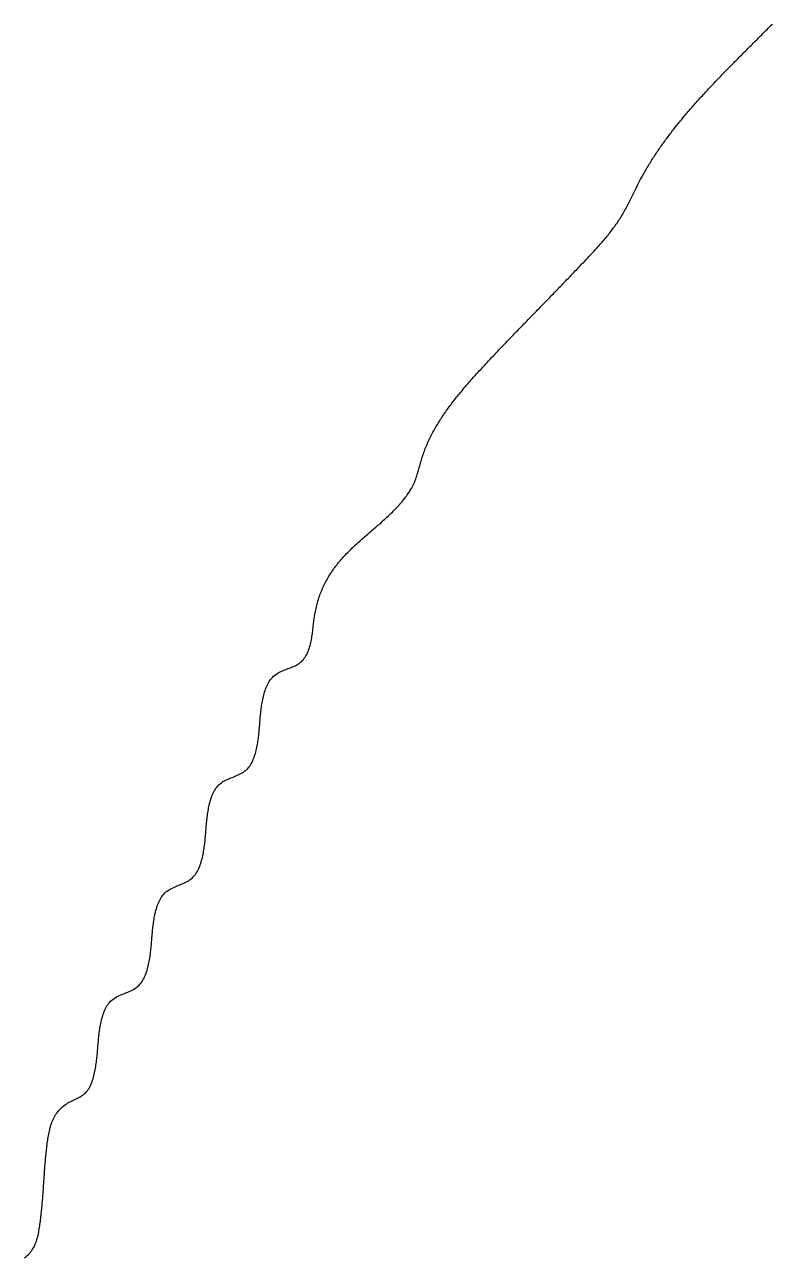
# Model space of a CAD drawing. Extents: x 40 to 225, y 4 to 261.
# Drawn here: x 43.08 to 52.85, y 164.83 to 180.92 of the extents above; entities that cross this region are included whole.
import ezdxf

# ---------------------------------------------------------------- set-up
doc = ezdxf.new("R2010")
doc.units = 0
doc.layers.get('0').update_dxf_attribs({"linetype": 'CONTINUOUS'})

msp = doc.modelspace()

# ---------------------------------------------------------------- linework, layer by layer
at = {"color": 7}
msp.add_polyline3d([(43.0806, 164.819, 0), (43.0959, 164.832, 0), (43.1106, 164.845, 0), (43.1248, 164.858, 0), (43.1383, 164.872, 0), (43.1512, 164.886, 0), (43.1632, 164.901, 0), (43.1745, 164.916, 0), (43.1849, 164.932, 0), (43.1947, 164.949, 0), (43.2038, 164.966, 0), (43.2122, 164.983, 0), (43.22, 165.001, 0), (43.2272, 165.019, 0), (43.2339, 165.038, 0), (43.2401, 165.057, 0), (43.2457, 165.076, 0), (43.251, 165.096, 0), (43.2558, 165.115, 0), (43.2602, 165.135, 0), (43.2643, 165.155, 0), (43.2681, 165.176, 0), (43.2717, 165.196, 0), (43.2749, 165.216, 0), (43.278, 165.236, 0), (43.2809, 165.257, 0), (43.2837, 165.277, 0), (43.2864, 165.297, 0), (43.289, 165.317, 0), (43.2915, 165.337, 0), (43.2938, 165.357, 0), (43.2961, 165.377, 0), (43.2984, 165.397, 0), (43.3005, 165.417, 0), (43.3025, 165.437, 0), (43.3045, 165.457, 0), (43.3064, 165.476, 0), (43.3082, 165.496, 0), (43.31, 165.515, 0), (43.3117, 165.535, 0), (43.3134, 165.554, 0), (43.315, 165.574, 0), (43.3165, 165.593, 0), (43.3181, 165.613, 0), (43.3195, 165.632, 0), (43.321, 165.652, 0), (43.3224, 165.671, 0), (43.3237, 165.69, 0), (43.3251, 165.71, 0), (43.3264, 165.729, 0), (43.3277, 165.748, 0), (43.329, 165.768, 0), (43.3302, 165.787, 0), (43.3315, 165.806, 0), (43.3328, 165.826, 0), (43.334, 165.845, 0), (43.3353, 165.865, 0), (43.3366, 165.884, 0), (43.3379, 165.903, 0), (43.3392, 165.923, 0), (43.3405, 165.942, 0), (43.3419, 165.962, 0), (43.3433, 165.981, 0), (43.3447, 166, 0), (43.3462, 166.02, 0), (43.3478, 166.039, 0), (43.3493, 166.059, 0), (43.351, 166.079, 0), (43.3527, 166.098, 0), (43.3544, 166.118, 0), (43.3563, 166.137, 0), (43.3582, 166.157, 0), (43.3601, 166.177, 0), (43.3622, 166.197, 0), (43.3644, 166.216, 0), (43.3666, 166.236, 0), (43.369, 166.256, 0), (43.3714, 166.276, 0), (43.374, 166.296, 0), (43.3766, 166.316, 0), (43.3794, 166.336, 0), (43.3823, 166.356, 0), (43.3854, 166.376, 0), (43.3886, 166.396, 0), (43.3921, 166.416, 0), (43.3957, 166.436, 0), (43.3997, 166.456, 0), (43.404, 166.476, 0), (43.4085, 166.496, 0), (43.4135, 166.515, 0), (43.4189, 166.535, 0), (43.4246, 166.554, 0), (43.4309, 166.573, 0), (43.4376, 166.591, 0), (43.4448, 166.609, 0), (43.4526, 166.627, 0), (43.461, 166.645, 0), (43.47, 166.662, 0), (43.4796, 166.679, 0), (43.4899, 166.695, 0), (43.501, 166.711, 0), (43.5127, 166.727, 0), (43.5252, 166.742, 0), (43.5383, 166.756, 0), (43.5522, 166.77, 0), (43.5666, 166.784, 0), (43.5816, 166.796, 0), (43.5972, 166.809, 0), (43.6133, 166.821, 0), (43.6298, 166.832, 0), (43.6468, 166.843, 0), (43.6642, 166.853, 0), (43.6819, 166.863, 0), (43.6999, 166.872, 0), (43.7182, 166.881, 0), (43.7365, 166.889, 0), (43.7548, 166.898, 0), (43.7728, 166.906, 0), (43.7906, 166.915, 0), (43.8079, 166.924, 0), (43.8247, 166.934, 0), (43.8408, 166.944, 0), (43.8561, 166.956, 0), (43.8704, 166.968, 0), (43.8837, 166.982, 0), (43.8962, 166.996, 0), (43.9077, 167.012, 0), (43.9184, 167.028, 0), (43.9284, 167.045, 0), (43.9375, 167.063, 0), (43.946, 167.081, 0), (43.9538, 167.1, 0), (43.9611, 167.119, 0), (43.9677, 167.139, 0), (43.9739, 167.158, 0), (43.9795, 167.178, 0), (43.9848, 167.198, 0), (43.9897, 167.218, 0), (43.9942, 167.238, 0), (43.9984, 167.258, 0), (44.0023, 167.278, 0), (44.0059, 167.297, 0), (44.0092, 167.317, 0), (44.0123, 167.337, 0), (44.0152, 167.356, 0), (44.0179, 167.376, 0), (44.0203, 167.395, 0), (44.0226, 167.415, 0), (44.0248, 167.434, 0), (44.0268, 167.453, 0), (44.0287, 167.473, 0), (44.0304, 167.492, 0), (44.0322, 167.511, 0), (44.0338, 167.531, 0), (44.0354, 167.55, 0), (44.037, 167.569, 0), (44.0386, 167.589, 0), (44.0402, 167.608, 0), (44.0418, 167.627, 0), (44.0435, 167.647, 0), (44.0453, 167.666, 0), (44.0471, 167.686, 0), (44.0491, 167.705, 0), (44.0512, 167.724, 0), (44.0535, 167.744, 0), (44.0559, 167.763, 0), (44.0586, 167.783, 0), (44.0615, 167.802, 0), (44.0646, 167.822, 0), (44.0679, 167.842, 0), (44.0715, 167.861, 0), (44.0755, 167.881, 0), (44.0797, 167.901, 0), (44.0843, 167.921, 0), (44.0893, 167.94, 0), (44.0946, 167.96, 0), (44.1004, 167.98, 0), (44.1066, 168, 0), (44.1134, 168.019, 0), (44.1207, 168.038, 0), (44.1286, 168.057, 0), (44.1371, 168.075, 0), (44.1463, 168.092, 0), (44.1563, 168.11, 0), (44.1669, 168.126, 0), (44.1783, 168.142, 0), (44.1906, 168.156, 0), (44.2037, 168.17, 0), (44.2178, 168.183, 0), (44.2327, 168.195, 0), (44.2484, 168.206, 0), (44.2648, 168.217, 0), (44.2819, 168.227, 0), (44.2994, 168.236, 0), (44.3175, 168.244, 0), (44.3358, 168.253, 0), (44.3545, 168.26, 0), (44.3733, 168.268, 0), (44.3921, 168.276, 0), (44.411, 168.284, 0), (44.4298, 168.291, 0), (44.4483, 168.3, 0), (44.4666, 168.308, 0), (44.4845, 168.317, 0), (44.502, 168.326, 0), (44.5189, 168.336, 0), (44.5352, 168.346, 0), (44.5507, 168.358, 0), (44.5654, 168.37, 0), (44.5792, 168.383, 0), (44.5921, 168.397, 0), (44.6042, 168.412, 0), (44.6154, 168.428, 0), (44.6258, 168.445, 0), (44.6356, 168.462, 0), (44.6446, 168.48, 0), (44.653, 168.498, 0), (44.6607, 168.517, 0), (44.6679, 168.536, 0), (44.6745, 168.555, 0), (44.6806, 168.575, 0), (44.6863, 168.595, 0), (44.6916, 168.615, 0), (44.6964, 168.634, 0), (44.7009, 168.654, 0), (44.7051, 168.674, 0), (44.709, 168.693, 0), (44.7126, 168.713, 0), (44.7159, 168.733, 0), (44.7189, 168.752, 0), (44.7217, 168.772, 0), (44.7243, 168.791, 0), (44.7267, 168.811, 0), (44.729, 168.83, 0), (44.731, 168.85, 0), (44.733, 168.869, 0), (44.7348, 168.889, 0), (44.7366, 168.908, 0), (44.7382, 168.927, 0), (44.7398, 168.947, 0), (44.7414, 168.966, 0), (44.743, 168.985, 0), (44.7445, 169.005, 0), (44.7461, 169.024, 0), (44.7477, 169.044, 0), (44.7494, 169.063, 0), (44.7512, 169.082, 0), (44.7531, 169.102, 0), (44.7551, 169.121, 0), (44.7573, 169.141, 0), (44.7596, 169.16, 0), (44.7621, 169.18, 0), (44.7648, 169.199, 0), (44.7677, 169.219, 0), (44.7709, 169.238, 0), (44.7743, 169.258, 0), (44.7781, 169.278, 0), (44.7821, 169.297, 0), (44.7864, 169.317, 0), (44.7911, 169.337, 0), (44.7962, 169.357, 0), (44.8016, 169.376, 0), (44.8075, 169.396, 0), (44.8139, 169.416, 0), (44.8208, 169.435, 0), (44.8282, 169.454, 0), (44.8363, 169.472, 0), (44.845, 169.49, 0), (44.8544, 169.508, 0), (44.8644, 169.525, 0), (44.8753, 169.541, 0), (44.8869, 169.557, 0), (44.8994, 169.571, 0), (44.9128, 169.585, 0), (44.927, 169.598, 0), (44.9422, 169.609, 0), (44.9581, 169.62, 0), (44.9747, 169.63, 0), (44.9918, 169.64, 0), (45.0095, 169.649, 0), (45.0277, 169.658, 0), (45.0461, 169.666, 0), (45.0648, 169.674, 0), (45.0836, 169.681, 0), (45.1025, 169.689, 0), (45.1213, 169.697, 0), (45.1401, 169.705, 0), (45.1586, 169.713, 0), (45.1768, 169.721, 0), (45.1946, 169.73, 0), (45.2119, 169.739, 0), (45.2287, 169.749, 0), (45.2447, 169.76, 0), (45.2601, 169.772, 0), (45.2745, 169.784, 0), (45.2881, 169.798, 0), (45.3008, 169.812, 0), (45.3126, 169.827, 0), (45.3237, 169.843, 0), (45.3339, 169.86, 0), (45.3435, 169.878, 0), (45.3523, 169.895, 0), (45.3605, 169.914, 0), (45.3681, 169.933, 0), (45.3752, 169.952, 0), (45.3817, 169.971, 0), (45.3877, 169.991, 0), (45.3932, 170.011, 0), (45.3984, 170.031, 0), (45.4032, 170.05, 0), (45.4076, 170.07, 0), (45.4117, 170.09, 0), (45.4155, 170.11, 0), (45.419, 170.129, 0), (45.4222, 170.149, 0), (45.4252, 170.168, 0), (45.428, 170.188, 0), (45.4305, 170.207, 0), (45.4329, 170.227, 0), (45.4351, 170.246, 0), (45.4371, 170.266, 0), (45.439, 170.285, 0), (45.4408, 170.305, 0), (45.4425, 170.324, 0), (45.4442, 170.343, 0), (45.4458, 170.363, 0), (45.4473, 170.382, 0), (45.4489, 170.401, 0), (45.4505, 170.421, 0), (45.4521, 170.44, 0), (45.4537, 170.46, 0), (45.4554, 170.479, 0), (45.4572, 170.498, 0), (45.4592, 170.518, 0), (45.4612, 170.537, 0), (45.4634, 170.557, 0), (45.4658, 170.576, 0), (45.4683, 170.596, 0), (45.4711, 170.615, 0), (45.4741, 170.635, 0), (45.4773, 170.654, 0), (45.4808, 170.674, 0), (45.4846, 170.694, 0), (45.4887, 170.713, 0), (45.4931, 170.733, 0), (45.4979, 170.753, 0), (45.5031, 170.773, 0), (45.5086, 170.792, 0), (45.5146, 170.812, 0), (45.5211, 170.832, 0), (45.5282, 170.851, 0), (45.5358, 170.87, 0), (45.544, 170.888, 0), (45.5529, 170.906, 0), (45.5624, 170.923, 0), (45.5727, 170.94, 0), (45.5837, 170.956, 0), (45.5956, 170.971, 0), (45.6083, 170.986, 0), (45.6219, 170.999, 0), (45.6363, 171.012, 0), (45.6517, 171.023, 0), (45.6678, 171.034, 0), (45.6845, 171.044, 0), (45.7018, 171.053, 0), (45.7197, 171.062, 0), (45.7379, 171.071, 0), (45.7564, 171.079, 0), (45.7751, 171.087, 0), (45.794, 171.094, 0), (45.8128, 171.102, 0), (45.8317, 171.11, 0), (45.8503, 171.118, 0), (45.8688, 171.126, 0), (45.8869, 171.134, 0), (45.9046, 171.143, 0), (45.9218, 171.153, 0), (45.9384, 171.163, 0), (45.9543, 171.174, 0), (45.9694, 171.186, 0), (45.9836, 171.199, 0), (45.997, 171.212, 0), (46.0094, 171.227, 0), (46.0211, 171.242, 0), (46.0319, 171.259, 0), (46.042, 171.276, 0), (46.0513, 171.293, 0), (46.06, 171.311, 0), (46.0681, 171.33, 0), (46.0755, 171.349, 0), (46.0824, 171.368, 0), (46.0888, 171.388, 0), (46.0947, 171.407, 0), (46.1001, 171.427, 0), (46.1052, 171.447, 0), (46.1099, 171.467, 0), (46.1142, 171.486, 0), (46.1182, 171.506, 0), (46.1219, 171.526, 0), (46.1254, 171.545, 0), (46.1286, 171.565, 0), (46.1315, 171.584, 0), (46.1342, 171.604, 0), (46.1367, 171.623, 0), (46.139, 171.643, 0), (46.1412, 171.662, 0), (46.1432, 171.682, 0), (46.1451, 171.701, 0), (46.1468, 171.721, 0), (46.1485, 171.74, 0), (46.1502, 171.759, 0), (46.1517, 171.779, 0), (46.1533, 171.798, 0), (46.1549, 171.817, 0), (46.1564, 171.837, 0), (46.158, 171.856, 0), (46.1597, 171.876, 0), (46.1614, 171.895, 0), (46.1632, 171.914, 0), (46.1652, 171.934, 0), (46.1673, 171.953, 0), (46.1695, 171.973, 0), (46.1719, 171.992, 0), (46.1745, 172.012, 0), (46.1773, 172.031, 0), (46.1804, 172.051, 0), (46.1837, 172.071, 0), (46.1873, 172.09, 0), (46.1911, 172.11, 0), (46.1953, 172.13, 0), (46.1999, 172.149, 0), (46.2047, 172.169, 0), (46.21, 172.189, 0), (46.2157, 172.208, 0), (46.2219, 172.228, 0), (46.2285, 172.247, 0), (46.2357, 172.266, 0), (46.2435, 172.285, 0), (46.2519, 172.303, 0), (46.2609, 172.321, 0), (46.2706, 172.338, 0), (46.2811, 172.355, 0), (46.2923, 172.371, 0), (46.3044, 172.386, 0), (46.3172, 172.4, 0), (46.331, 172.414, 0), (46.3456, 172.426, 0), (46.3611, 172.438, 0), (46.3773, 172.448, 0), (46.3942, 172.458, 0), (46.4116, 172.468, 0), (46.4295, 172.476, 0), (46.4478, 172.485, 0), (46.4664, 172.493, 0), (46.4853, 172.5, 0), (46.5043, 172.508, 0), (46.5234, 172.515, 0), (46.5424, 172.522, 0), (46.5613, 172.529, 0), (46.58, 172.536, 0), (46.5984, 172.544, 0), (46.6163, 172.552, 0), (46.6338, 172.561, 0), (46.6506, 172.571, 0), (46.6668, 172.581, 0), (46.6821, 172.593, 0), (46.6966, 172.605, 0), (46.7101, 172.619, 0), (46.7229, 172.634, 0), (46.7348, 172.649, 0), (46.7459, 172.665, 0), (46.7562, 172.683, 0), (46.7658, 172.7, 0), (46.7747, 172.718, 0), (46.7829, 172.737, 0), (46.7904, 172.756, 0), (46.7973, 172.775, 0), (46.8037, 172.795, 0), (46.8094, 172.815, 0), (46.8146, 172.834, 0), (46.8194, 172.854, 0), (46.8236, 172.873, 0), (46.8275, 172.893, 0), (46.831, 172.912, 0), (46.8342, 172.932, 0), (46.8371, 172.951, 0), (46.8397, 172.971, 0), (46.8422, 172.99, 0), (46.8445, 173.009, 0), (46.8468, 173.029, 0), (46.8489, 173.048, 0), (46.8511, 173.068, 0), (46.8533, 173.087, 0), (46.8556, 173.107, 0), (46.8579, 173.126, 0), (46.8605, 173.145, 0), (46.8632, 173.165, 0), (46.8662, 173.184, 0), (46.8693, 173.204, 0), (46.8726, 173.223, 0), (46.8762, 173.243, 0), (46.8799, 173.262, 0), (46.8839, 173.281, 0), (46.8881, 173.301, 0), (46.8926, 173.32, 0), (46.8972, 173.339, 0), (46.9021, 173.358, 0), (46.9073, 173.377, 0), (46.9127, 173.397, 0), (46.9184, 173.415, 0), (46.9243, 173.434, 0), (46.9305, 173.453, 0), (46.937, 173.472, 0), (46.9437, 173.49, 0), (46.9508, 173.509, 0), (46.9581, 173.527, 0), (46.9657, 173.545, 0), (46.9736, 173.564, 0), (46.9817, 173.581, 0), (46.9902, 173.599, 0), (46.9989, 173.617, 0), (47.0079, 173.635, 0), (47.0171, 173.652, 0), (47.0266, 173.67, 0), (47.0363, 173.687, 0), (47.0463, 173.704, 0), (47.0565, 173.721, 0), (47.067, 173.738, 0), (47.0776, 173.754, 0), (47.0885, 173.771, 0), (47.0996, 173.787, 0), (47.1109, 173.803, 0), (47.1224, 173.82, 0), (47.1341, 173.836, 0), (47.1459, 173.851, 0), (47.158, 173.867, 0), (47.1703, 173.883, 0), (47.1827, 173.898, 0), (47.1953, 173.913, 0), (47.208, 173.928, 0), (47.2209, 173.943, 0), (47.234, 173.958, 0), (47.2472, 173.973, 0), (47.2605, 173.987, 0), (47.274, 174.002, 0), (47.2876, 174.016, 0), (47.3013, 174.03, 0), (47.3152, 174.044, 0), (47.3291, 174.058, 0), (47.3432, 174.072, 0), (47.3573, 174.086, 0), (47.3716, 174.099, 0), (47.3859, 174.113, 0), (47.4003, 174.126, 0), (47.4148, 174.14, 0), (47.4293, 174.153, 0), (47.4439, 174.166, 0), (47.4586, 174.179, 0), (47.4733, 174.193, 0), (47.4881, 174.206, 0), (47.5029, 174.219, 0), (47.5178, 174.232, 0), (47.5326, 174.244, 0), (47.5475, 174.257, 0), (47.5624, 174.27, 0), (47.5774, 174.283, 0), (47.5923, 174.296, 0), (47.6072, 174.309, 0), (47.6221, 174.321, 0), (47.6371, 174.334, 0), (47.652, 174.347, 0), (47.6669, 174.36, 0), (47.6817, 174.373, 0), (47.6966, 174.386, 0), (47.7114, 174.398, 0), (47.7262, 174.411, 0), (47.7409, 174.424, 0), (47.7556, 174.438, 0), (47.7703, 174.451, 0), (47.7849, 174.464, 0), (47.7994, 174.477, 0), (47.8139, 174.49, 0), (47.8283, 174.504, 0), (47.8427, 174.517, 0), (47.8569, 174.531, 0), (47.8711, 174.545, 0), (47.8853, 174.559, 0), (47.8993, 174.573, 0), (47.9132, 174.587, 0), (47.9271, 174.601, 0), (47.9408, 174.616, 0), (47.9544, 174.63, 0), (47.9679, 174.645, 0), (47.9812, 174.66, 0), (47.9944, 174.675, 0), (48.0074, 174.69, 0), (48.0201, 174.705, 0), (48.0327, 174.721, 0), (48.045, 174.736, 0), (48.0571, 174.752, 0), (48.0689, 174.768, 0), (48.0804, 174.784, 0), (48.0916, 174.8, 0), (48.1025, 174.817, 0), (48.1131, 174.834, 0), (48.1233, 174.85, 0), (48.1331, 174.867, 0), (48.1426, 174.885, 0), (48.1517, 174.902, 0), (48.1604, 174.92, 0), (48.1686, 174.937, 0), (48.1764, 174.955, 0), (48.1838, 174.973, 0), (48.1907, 174.992, 0), (48.1973, 175.01, 0), (48.2036, 175.029, 0), (48.2096, 175.047, 0), (48.2154, 175.066, 0), (48.221, 175.085, 0), (48.2264, 175.104, 0), (48.2318, 175.123, 0), (48.237, 175.142, 0), (48.2422, 175.161, 0), (48.2475, 175.18, 0), (48.2527, 175.199, 0), (48.2581, 175.218, 0), (48.2636, 175.237, 0), (48.2693, 175.256, 0), (48.2752, 175.275, 0), (48.2814, 175.294, 0), (48.2877, 175.313, 0), (48.2943, 175.331, 0), (48.301, 175.35, 0), (48.308, 175.368, 0), (48.3152, 175.387, 0), (48.3225, 175.405, 0), (48.3301, 175.423, 0), (48.3378, 175.442, 0), (48.3458, 175.46, 0), (48.3539, 175.478, 0), (48.3622, 175.496, 0), (48.3707, 175.513, 0), (48.3793, 175.531, 0), (48.3881, 175.549, 0), (48.3971, 175.566, 0), (48.4062, 175.584, 0), (48.4154, 175.601, 0), (48.4249, 175.619, 0), (48.4344, 175.636, 0), (48.4441, 175.653, 0), (48.454, 175.67, 0), (48.464, 175.687, 0), (48.4741, 175.704, 0), (48.4843, 175.721, 0), (48.4947, 175.738, 0), (48.5051, 175.754, 0), (48.5157, 175.771, 0), (48.5265, 175.787, 0), (48.5373, 175.804, 0), (48.5482, 175.82, 0), (48.5593, 175.837, 0), (48.5704, 175.853, 0), (48.5817, 175.869, 0), (48.593, 175.885, 0), (48.6045, 175.901, 0), (48.6161, 175.917, 0), (48.6277, 175.933, 0), (48.6394, 175.949, 0), (48.6513, 175.964, 0), (48.6632, 175.98, 0), (48.6752, 175.996, 0), (48.6872, 176.011, 0), (48.6994, 176.027, 0), (48.7116, 176.042, 0), (48.7239, 176.058, 0), (48.7363, 176.073, 0), (48.7487, 176.089, 0), (48.7612, 176.104, 0), (48.7738, 176.119, 0), (48.7864, 176.134, 0), (48.7991, 176.149, 0), (48.8119, 176.165, 0), (48.8246, 176.18, 0), (48.8375, 176.195, 0), (48.8504, 176.21, 0), (48.8633, 176.225, 0), (48.8763, 176.239, 0), (48.8893, 176.254, 0), (48.9023, 176.269, 0), (48.9154, 176.284, 0), (48.9285, 176.299, 0), (48.9417, 176.314, 0), (48.9549, 176.328, 0), (48.968, 176.343, 0), (48.9813, 176.358, 0), (48.9945, 176.372, 0), (49.0078, 176.387, 0), (49.021, 176.402, 0), (49.0343, 176.416, 0), (49.0476, 176.431, 0), (49.061, 176.445, 0), (49.0743, 176.46, 0), (49.0877, 176.474, 0), (49.1011, 176.489, 0), (49.1145, 176.503, 0), (49.1279, 176.518, 0), (49.1413, 176.532, 0), (49.1548, 176.547, 0), (49.1682, 176.561, 0), (49.1817, 176.575, 0), (49.1952, 176.59, 0), (49.2087, 176.604, 0), (49.2222, 176.618, 0), (49.2358, 176.633, 0), (49.2493, 176.647, 0), (49.2629, 176.661, 0), (49.2764, 176.676, 0), (49.29, 176.69, 0), (49.3036, 176.704, 0), (49.3172, 176.718, 0), (49.3308, 176.733, 0), (49.3445, 176.747, 0), (49.3581, 176.761, 0), (49.3717, 176.775, 0), (49.3854, 176.79, 0), (49.399, 176.804, 0), (49.4127, 176.818, 0), (49.4263, 176.832, 0), (49.44, 176.846, 0), (49.4537, 176.86, 0), (49.4674, 176.874, 0), (49.4811, 176.889, 0), (49.4948, 176.903, 0), (49.5085, 176.917, 0), (49.5222, 176.931, 0), (49.5359, 176.945, 0), (49.5496, 176.959, 0), (49.5633, 176.973, 0), (49.577, 176.987, 0), (49.5907, 177.001, 0), (49.6045, 177.015, 0), (49.6182, 177.03, 0), (49.6319, 177.044, 0), (49.6456, 177.058, 0), (49.6593, 177.072, 0), (49.6731, 177.086, 0), (49.6868, 177.1, 0), (49.7005, 177.114, 0), (49.7142, 177.128, 0), (49.7279, 177.142, 0), (49.7416, 177.156, 0), (49.7553, 177.17, 0), (49.769, 177.184, 0), (49.7828, 177.198, 0), (49.7965, 177.212, 0), (49.8102, 177.227, 0), (49.8239, 177.241, 0), (49.8376, 177.255, 0), (49.8513, 177.269, 0), (49.865, 177.283, 0), (49.8787, 177.297, 0), (49.8924, 177.311, 0), (49.9061, 177.325, 0), (49.9197, 177.339, 0), (49.9334, 177.353, 0), (49.9471, 177.367, 0), (49.9608, 177.382, 0), (49.9745, 177.396, 0), (49.9882, 177.41, 0), (50.0019, 177.424, 0), (50.0156, 177.438, 0), (50.0293, 177.452, 0), (50.0429, 177.466, 0), (50.0566, 177.48, 0), (50.0703, 177.495, 0), (50.084, 177.509, 0), (50.0976, 177.523, 0), (50.1113, 177.537, 0), (50.125, 177.551, 0), (50.1387, 177.565, 0), (50.1523, 177.58, 0), (50.166, 177.594, 0), (50.1797, 177.608, 0), (50.1934, 177.622, 0), (50.207, 177.636, 0), (50.2207, 177.651, 0), (50.2344, 177.665, 0), (50.248, 177.679, 0), (50.2617, 177.693, 0), (50.2753, 177.708, 0), (50.289, 177.722, 0), (50.3027, 177.736, 0), (50.3163, 177.751, 0), (50.33, 177.765, 0), (50.3436, 177.779, 0), (50.3573, 177.794, 0), (50.3709, 177.808, 0), (50.3846, 177.822, 0), (50.3982, 177.837, 0), (50.4119, 177.851, 0), (50.4255, 177.865, 0), (50.4392, 177.88, 0), (50.4528, 177.894, 0), (50.4664, 177.909, 0), (50.4799, 177.923, 0), (50.4935, 177.938, 0), (50.507, 177.952, 0), (50.5205, 177.967, 0), (50.5339, 177.981, 0), (50.5473, 177.996, 0), (50.5606, 178.011, 0), (50.5738, 178.025, 0), (50.587, 178.04, 0), (50.6002, 178.055, 0), (50.6133, 178.07, 0), (50.6263, 178.085, 0), (50.6392, 178.1, 0), (50.652, 178.115, 0), (50.6648, 178.13, 0), (50.6774, 178.145, 0), (50.69, 178.16, 0), (50.7025, 178.176, 0), (50.7148, 178.191, 0), (50.7271, 178.206, 0), (50.7392, 178.222, 0), (50.7512, 178.238, 0), (50.7631, 178.253, 0), (50.7749, 178.269, 0), (50.7865, 178.285, 0), (50.798, 178.301, 0), (50.8094, 178.317, 0), (50.8206, 178.333, 0), (50.8317, 178.349, 0), (50.8426, 178.365, 0), (50.8533, 178.382, 0), (50.8639, 178.398, 0), (50.8743, 178.415, 0), (50.8846, 178.432, 0), (50.8947, 178.448, 0), (50.9046, 178.465, 0), (50.9143, 178.482, 0), (50.9239, 178.5, 0), (50.9333, 178.517, 0), (50.9426, 178.534, 0), (50.9517, 178.552, 0), (50.9607, 178.569, 0), (50.9697, 178.587, 0), (50.9785, 178.604, 0), (50.9873, 178.622, 0), (50.996, 178.639, 0), (51.0047, 178.657, 0), (51.0133, 178.675, 0), (51.0219, 178.693, 0), (51.0305, 178.71, 0), (51.0392, 178.728, 0), (51.0478, 178.746, 0), (51.0564, 178.764, 0), (51.0651, 178.781, 0), (51.0738, 178.799, 0), (51.0826, 178.817, 0), (51.0915, 178.834, 0), (51.1005, 178.852, 0), (51.1096, 178.869, 0), (51.1187, 178.887, 0), (51.128, 178.904, 0), (51.1373, 178.921, 0), (51.1467, 178.939, 0), (51.1562, 178.956, 0), (51.1658, 178.973, 0), (51.1755, 178.99, 0), (51.1853, 179.007, 0), (51.1951, 179.024, 0), (51.2051, 179.041, 0), (51.2151, 179.058, 0), (51.2252, 179.075, 0), (51.2354, 179.092, 0), (51.2456, 179.109, 0), (51.256, 179.125, 0), (51.2664, 179.142, 0), (51.2769, 179.159, 0), (51.2875, 179.175, 0), (51.2981, 179.192, 0), (51.3088, 179.208, 0), (51.3196, 179.224, 0), (51.3305, 179.241, 0), (51.3414, 179.257, 0), (51.3524, 179.273, 0), (51.3635, 179.29, 0), (51.3747, 179.306, 0), (51.3859, 179.322, 0), (51.3972, 179.338, 0), (51.4085, 179.354, 0), (51.42, 179.37, 0), (51.4314, 179.386, 0), (51.443, 179.402, 0), (51.4546, 179.418, 0), (51.4663, 179.434, 0), (51.478, 179.45, 0), (51.4898, 179.465, 0), (51.5017, 179.481, 0), (51.5136, 179.497, 0), (51.5256, 179.513, 0), (51.5376, 179.528, 0), (51.5497, 179.544, 0), (51.5619, 179.559, 0), (51.5741, 179.575, 0), (51.5863, 179.59, 0), (51.5987, 179.606, 0), (51.611, 179.621, 0), (51.6234, 179.637, 0), (51.6359, 179.652, 0), (51.6484, 179.667, 0), (51.661, 179.682, 0), (51.6736, 179.698, 0), (51.6863, 179.713, 0), (51.699, 179.728, 0), (51.7117, 179.743, 0), (51.7246, 179.758, 0), (51.7374, 179.773, 0), (51.7503, 179.788, 0), (51.7632, 179.803, 0), (51.7762, 179.818, 0), (51.7892, 179.833, 0), (51.8023, 179.848, 0), (51.8153, 179.863, 0), (51.8285, 179.878, 0), (51.8416, 179.893, 0), (51.8549, 179.908, 0), (51.8681, 179.923, 0), (51.8814, 179.937, 0), (51.8947, 179.952, 0), (51.908, 179.967, 0), (51.9214, 179.981, 0), (51.9348, 179.996, 0), (51.9482, 180.011, 0), (51.9617, 180.025, 0), (51.9752, 180.04, 0), (51.9887, 180.055, 0), (52.0023, 180.069, 0), (52.0158, 180.084, 0), (52.0294, 180.098, 0), (52.0431, 180.113, 0), (52.0567, 180.127, 0), (52.0704, 180.142, 0), (52.0841, 180.156, 0), (52.0978, 180.17, 0), (52.1115, 180.185, 0), (52.1253, 180.199, 0), (52.1391, 180.213, 0), (52.1529, 180.228, 0), (52.1667, 180.242, 0), (52.1805, 180.256, 0), (52.1943, 180.271, 0), (52.2082, 180.285, 0), (52.222, 180.299, 0), (52.2359, 180.314, 0), (52.2498, 180.328, 0), (52.2637, 180.342, 0), (52.2776, 180.356, 0), (52.2916, 180.37, 0), (52.3055, 180.385, 0), (52.3194, 180.399, 0), (52.3334, 180.413, 0), (52.3473, 180.427, 0), (52.3613, 180.441, 0), (52.3752, 180.455, 0), (52.3892, 180.469, 0), (52.4032, 180.483, 0), (52.4171, 180.498, 0), (52.4311, 180.512, 0), (52.4451, 180.526, 0), (52.459, 180.54, 0), (52.473, 180.554, 0), (52.487, 180.568, 0), (52.5009, 180.582, 0), (52.5149, 180.596, 0), (52.5288, 180.61, 0), (52.5428, 180.624, 0), (52.5567, 180.638, 0), (52.5707, 180.652, 0), (52.5847, 180.666, 0), (52.5986, 180.68, 0), (52.6126, 180.694, 0), (52.6265, 180.708, 0), (52.6405, 180.722, 0), (52.6544, 180.736, 0), (52.6684, 180.75, 0), (52.6823, 180.764, 0), (52.6963, 180.778, 0), (52.7102, 180.792, 0), (52.7241, 180.806, 0), (52.7381, 180.82, 0), (52.752, 180.834, 0), (52.766, 180.848, 0), (52.7799, 180.862, 0), (52.7939, 180.876, 0), (52.8078, 180.89, 0), (52.8217, 180.904, 0), (52.8357, 180.917, 0), (52.8496, 180.931, 0)], dxfattribs=at)

doc.saveas('drawing.dxf')
